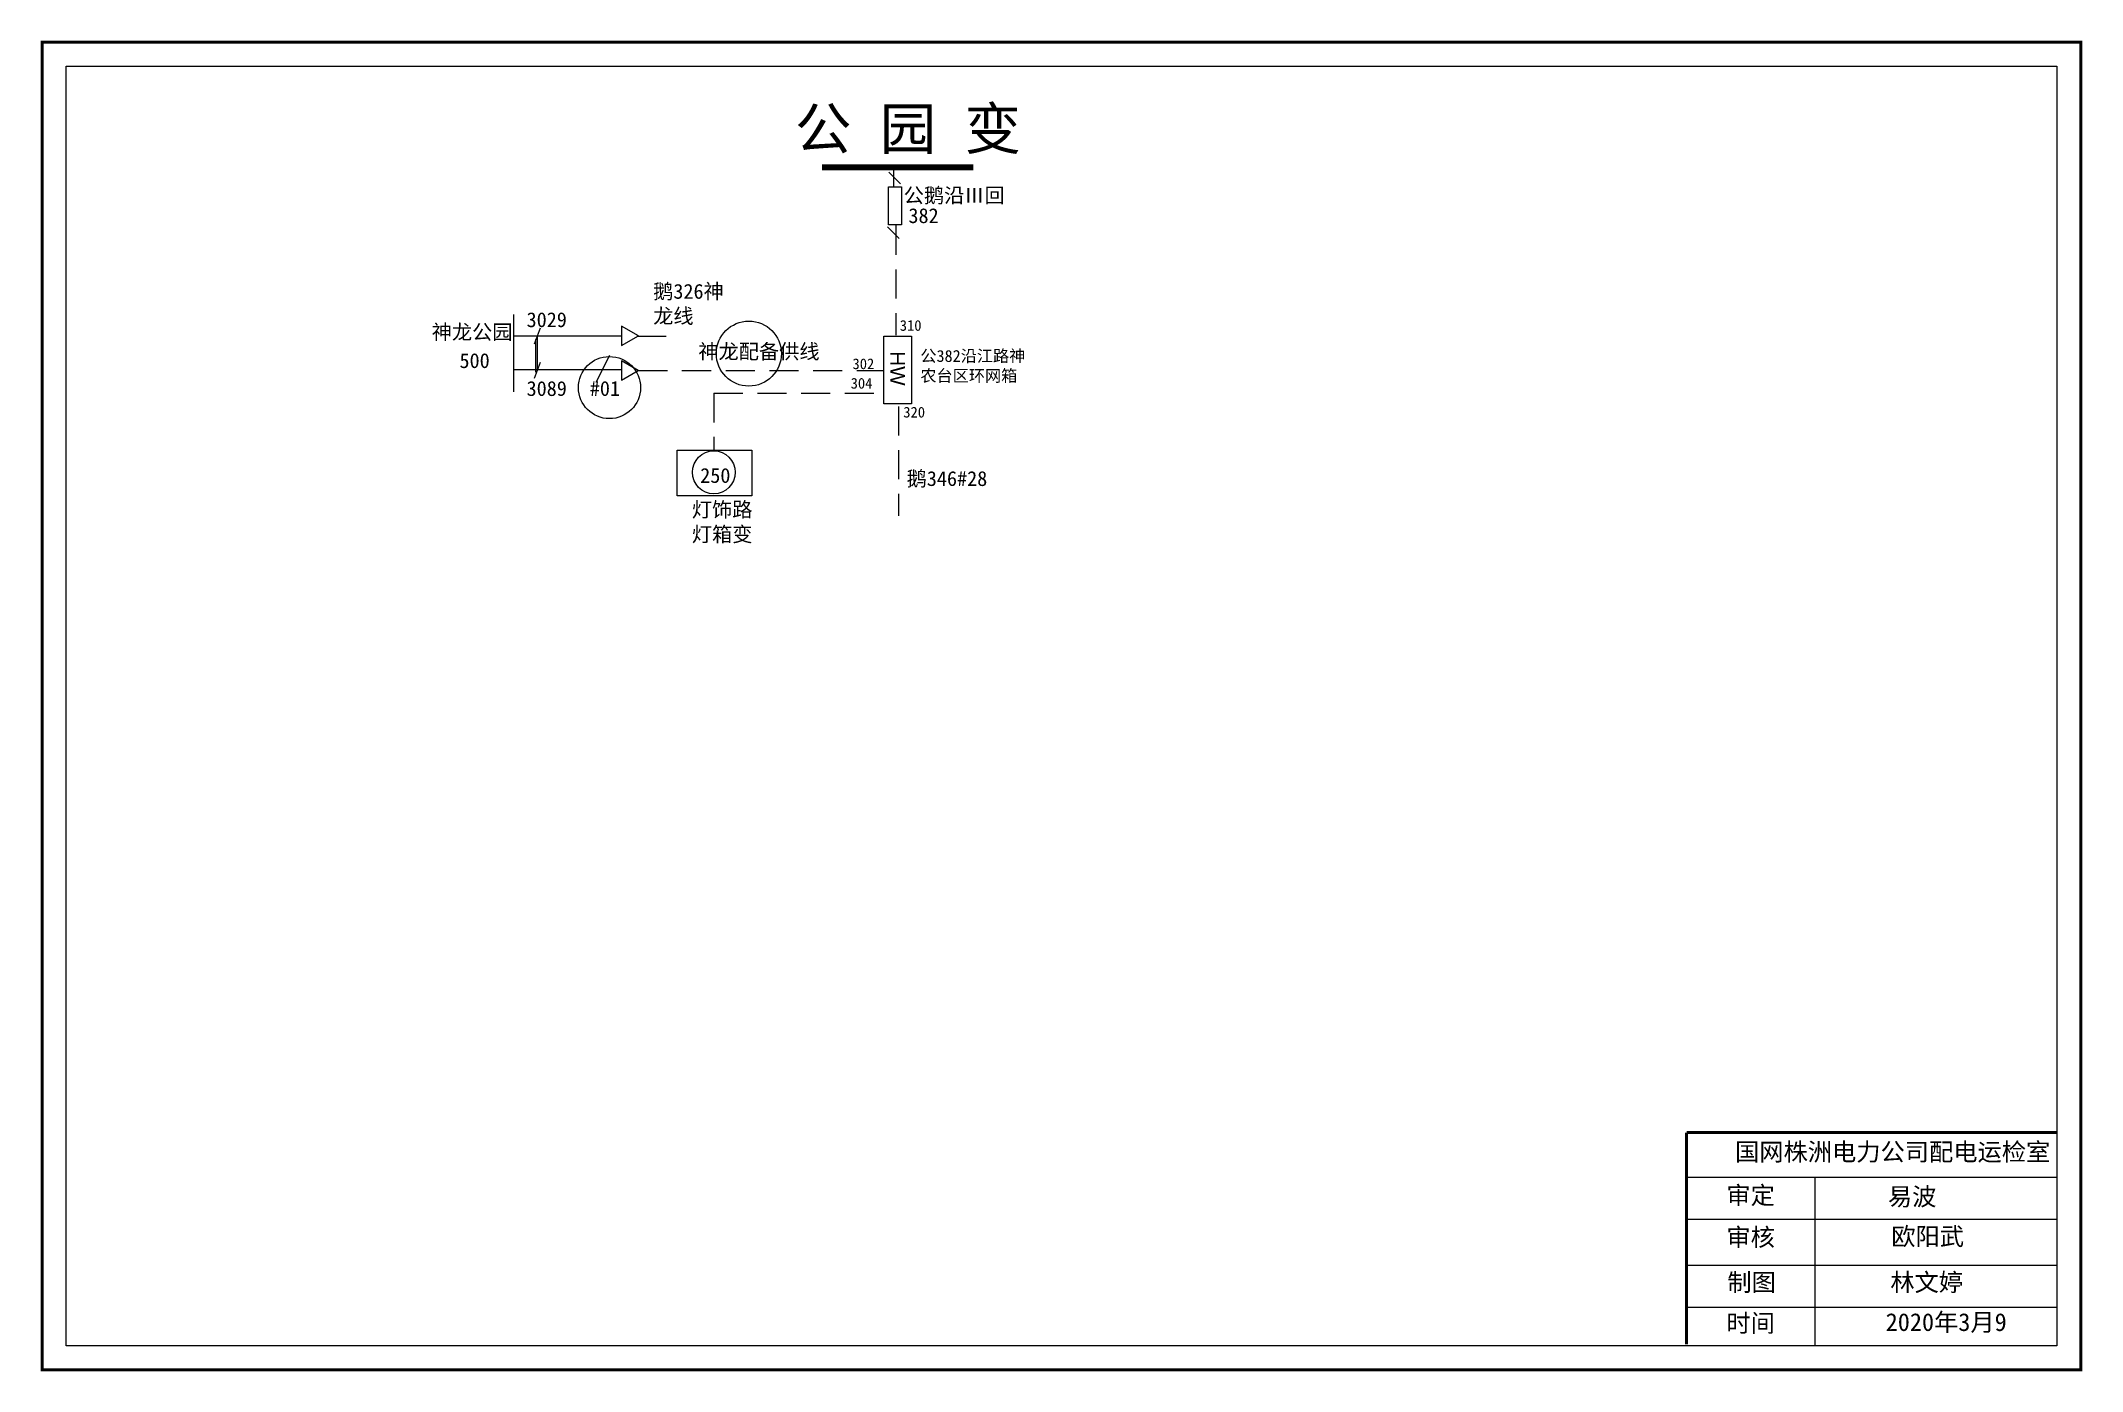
# Model space of a CAD drawing. Extents: x 0 to 344, y 0 to 224.
import ezdxf

# ---------------------------------------------------------------- set-up
doc = ezdxf.new("R2010")
doc.units = 0
doc.header["$LTSCALE"] = 0.774411
doc.linetypes.add('ACAD_ISO02W100', pattern=[15, 12, -3])
doc.linetypes.add('DASHED2', pattern=[9.525, 6.35, -3.175])
doc.layers.get('0').update_dxf_attribs({"linetype": 'CONTINUOUS'})
doc.layers.add('Layer2', color=1, linetype='CONTINUOUS')
doc.styles.get("Standard").update_dxf_attribs({"font": '', "height": 2.5})
doc.styles.add('字体', font='', dxfattribs={"height": 2.5})
doc.styles.get('Standard').set_extended_font_data('楷体_GB2312')
doc.styles.get('字体').set_extended_font_data('楷体_GB2312')

msp = doc.modelspace()

# ---------------------------------------------------------------- linework, layer by layer
at = {"linetype": 'Continuous'}
for p, q in [((144.74, 200.08), (142.75, 202.06)), ((144.52, 190.85), (142.53, 192.82)), ((79.44, 178.01), (79.44, 164.98)), ((97.56, 174.36), (79.44, 174.36)), ((100.24, 174.38), (105.21, 174.38)), ((95.62, 171.12), (93.35, 166.53)), ((97.69, 168.67), (79.44, 168.67)), ((277.42, 32.48), (339.78, 32.48)), ((299.06, 32.47), (299.06, 4.14)), ((277.42, 25.38), (339.78, 25.38)), ((277.42, 17.63), (339.78, 17.63)), ((277.42, 10.52), (339.78, 10.52))]:
    msp.add_line(p, q, dxfattribs=at)
at = {"linetype": 'ACAD_ISO02W100'}
msp.add_line((143.6, 199.58), (143.6, 202.67), dxfattribs=at)
at = {"linetype": 'DASHED2'}
for p, q in [((143.96, 193.02), (143.96, 174.56)), ((113.22, 164.75), (113.22, 155.12)), ((144.38, 162.52), (144.38, 144.05))]:
    msp.add_line(p, q, dxfattribs=at)
at = {"color": 0, "linetype": 'Continuous'}
for p, q in [((83.92, 175.7), (82.92, 173)), ((83.15, 173.81), (83.15, 168.32)), ((83.44, 174.28), (83.44, 168.79)), ((83.92, 169.91), (82.92, 167.21))]:
    msp.add_line(p, q, dxfattribs=at)
at = {"color": 0, "linetype": 'DASHED2'}
for p, q in [((100.49, 168.58), (141.91, 168.58)), ((113.22, 164.75), (141.84, 164.75))]:
    msp.add_line(p, q, dxfattribs=at)
at = {"linetype": 'Continuous', "const_width": 0.5}
msp.add_lwpolyline([(-0.08, 223.96), (343.9, 223.96), (343.9, -0.01), (-0.08, -0.01)], close=True, dxfattribs=at)
at = {"linetype": 'Continuous'}
for points in [[(3.97, 219.91), (339.85, 219.91), (339.85, 4.04), (3.97, 4.04)], [(141.91, 174.38), (146.58, 174.38), (146.58, 162.96), (141.91, 162.96)]]:
    msp.add_lwpolyline(points, close=True, dxfattribs=at)
for points, const_width in [([(131.49, 202.87), (157.02, 202.87)], 1), ([(277.38, 39.99), (277.38, 4.26)], 0.5), ([(277.42, 39.99), (339.78, 39.99)], 0.5)]:
    msp.add_lwpolyline(points, dxfattribs=dict(at, const_width=const_width))
at = {"linetype": 'ACAD_ISO02W100'}
msp.add_lwpolyline([(144.92, 193.18), (142.71, 193.18), (142.71, 199.58), (144.92, 199.58)], close=True, dxfattribs=at)
at = {"color": 0}
for points in [[(100.51, 174.42), (97.68, 176.04), (97.68, 172.79)], [(100.49, 168.58), (97.67, 170.21), (97.67, 166.95)]]:
    msp.add_lwpolyline(points, close=True, dxfattribs=at)
at = {"color": 7}
msp.add_lwpolyline([(107.06, 155.16), (119.65, 155.16), (119.65, 147.45), (107.06, 147.45)], close=True, dxfattribs=at)
at = {"color": 1, "linetype": 'Continuous'}
for centre, radius in [((119.15, 171.43), 5.49), ((95.63, 165.7), 5.24)]:
    msp.add_circle(centre, radius, dxfattribs=at)
at = {"color": 7}
msp.add_circle((113.24, 151.4), 3.62, dxfattribs=at)

# ---------------------------------------------------------------- texts
at = {"linetype": 'Continuous', "attachment_point": 1, "style": '字体'}
for s, insert, char_height, width in [('公 园 变', (126.92, 212.9), 7, 83.5042), ('公鹅沿Ⅲ回', (145.28, 199.38), 2.5, 65.8333), ('{\\fSimSun|b0|i0|c134|p2;鹅326神龙线}', (103, 183.19), 2.5, 13.0474), ('神龙公园', (65.63, 176.32), 2.5, 13.0474), ('3029', (81.64, 178.4), 2.5, 22.8667), ('{\\H0.8x;310}', (144.62, 177.08), 2.25, 30.4758), ('{\\fSimSun|b0|i0|c134|p2;神龙配备供线}', (110.62, 173.04), 2.5, 26.1715), ('{\\fSimSun|b0|i0|c134|p2;\\H0.8889x;公382沿江路神农台区环网箱}', (148.09, 172.04), 2.25, 18.6833), ('500', (70.32, 171.5), 2.5, 22.9074), ('{\\H0.8x;302}', (136.64, 170.61), 2.25, 30.4758), ('3089', (81.64, 166.79), 2.5, 22.8667), ('{\\H0.8x;304}', (136.33, 167.33), 2.25, 30.4758), ('{\\H0.8x;320}', (145.21, 162.45), 2.25, 30.4758), ('{\\fSimSun|b0|i0|c134|p2;鹅346#28}', (145.77, 151.6), 2.5, 13.0474), ('国网株洲电力公司配电运检室', (285.57, 38.25), 3, 82.0179), ('审定', (284.11, 30.92), 3, 23.4615), ('{\\fSimSun|b0|i0|c134|p2;易波}', (311.36, 30.7), 3, 23.4615), ('审核', (284.11, 23.86), 3, 23.4615), ('{\\fSimSun|b0|i0|c134|p2;欧阳武}', (311.94, 23.99), 3, 33.0539), ('制图', (284.28, 16.24), 3, 23.4615), ('{\\fSimSun|b0|i0|c134|p2;林文婷}', (311.78, 16.24), 3, 23.4615), ('时间', (284.11, 9.35), 3, 23.4615), ('2020{\\fSimSun|b0|i0|c134|p2;年}3{\\fSimSun|b0|i0|c134|p2;月9}', (310.99, 9.52), 3, 23.4615)]:
    msp.add_mtext(s, dxfattribs=dict(at, insert=insert, char_height=char_height, width=width))
at = {"linetype": 'Continuous', "insert": (146.08, 195.96), "char_height": 2.5, "width": 5.6554, "attachment_point": 1}
msp.add_mtext('382', dxfattribs=at)
at = {"linetype": 'Continuous', "insert": (145.51, 171.84), "char_height": 2.25, "width": 30.4758, "attachment_point": 1, "rotation": 270, "style": '字体'}
msp.add_mtext('{\\fArial|b0|i0|c0|p32;\\H1.111x;HW}', dxfattribs=at)
at = {"color": 7, "char_height": 2.5, "attachment_point": 1}
for s, insert, width in [('\\pt10;{\\fSimSun|b0|i0|c134|p2;#01}', (92.31, 166.8), 6.8968), ('灯饰路灯箱变', (109.53, 146.37), 11.8437)]:
    msp.add_mtext(s, dxfattribs=dict(at, insert=insert, width=width))
at = {"layer": 'Layer2', "color": 7, "linetype": 'Continuous', "insert": (110.94, 152.12), "char_height": 2.5, "width": 3.9816, "attachment_point": 1}
msp.add_mtext('250', dxfattribs=at)

doc.saveas('drawing.dxf')
